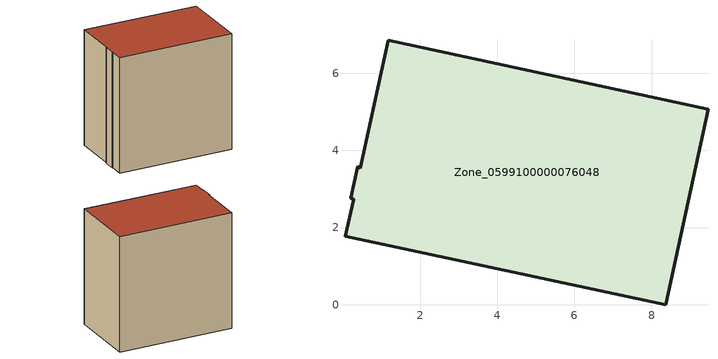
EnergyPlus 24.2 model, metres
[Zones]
Zone_0599100000076048
 floor ground (C_G): 0.28,2.74 0.21,2.75 0.39,3.59 0.45,3.53 1.17,6.85 9.46,5.06 8.37,0 0.07,1.78 z0
 wall outside (C_F): 0.07,1.78 8.37,0 9.46,5.06 1.17,6.85 0.45,3.53 0.39,3.59 0.21,2.75 0.28,2.74 0.07,1.78 z0:8.5
 roof outside (C_R): 0.21,2.75 0.28,2.74 0.07,1.78 8.37,0 9.46,5.06 1.17,6.85 0.45,3.53 0.39,3.59 z8.5
[BUILDING]
Pand.0599100000076048: North Axis=0; Terrain=City; Loads Convergence Tolerance Value=0.04; Temperature Convergence Tolerance Value=0.4; Solar Distribution=FullExterior; Maximum Number of Warmup Days=25; Minimum Number of Warmup Days=1
[Site:Location]
Rotterdam.The.Hague.AP_ZH_NLD Design_Conditions: Latitude=51.96; Longitude=4.45; Time Zone=1; Elevation=-4.5
[SITE:GROUNDTEMPERATURE:BUILDINGSURFACE]
18, 18, 18, 18, 18, 18, 18, 18, 18, 18, 18, 18
[MATERIAL] Thermal Absorptance=0.9; Solar Absorptance=0.7; Visible Absorptance=0.7
Name | Roughness | Thickness | Conductivity | Density | Specific Heat
G.TI.1975-1991 | MediumSmooth | 0.15 | 0.288461 | 540 | 1210
F.TI.1975-1991 | Rough | 0.3 | 0.230769 | 1920 | 840
R.TI.1975-1991 | MediumRough | 0.2 | 0.153846 | 1500 | 1000
[CONSTRUCTION]
C_G: G.TI.1975-1991
C_F: F.TI.1975-1991
C_R: R.TI.1975-1991
[ZONE]
Zone_0599100000076048: Type=1; Multiplier=1; Ceiling Height=Autocalculate; Volume=Autocalculate; Floor Area=autocalculate; Part of Total Floor Area=Yes
[ZONEINFILTRATION:DESIGNFLOWRATE]
Infil_Zone_0599100000076048: Zone or ZoneList or Space or SpaceList=Zone_0599100000076048; Schedule=AlwaysOn; Design Flow Rate Calculation Method=Flow/Area; Flow Rate per Floor Area=0.003; Constant Term Coefficient=1; Temperature Term Coefficient=0; Velocity Term Coefficient=0; Velocity Squared Term Coefficient=0
[HVACTEMPLATE:ZONE:IDEALLOADSAIRSYSTEM]
Zone_0599100000076048: Maximum Heating Supply Air Temperature=50; Minimum Cooling Supply Air Temperature=13; Maximum Heating Supply Air Humidity Ratio=0.0156; Minimum Cooling Supply Air Humidity Ratio=0.0077; Heating Limit=NoLimit; Cooling Limit=NoLimit; Dehumidification Control Type=ConstantSensibleHeatRatio; Cooling Sensible Heat Ratio=0.7; Dehumidification Setpoint=60; Humidification Control Type=None; Humidification Setpoint=30; Outdoor Air Method=None; Outdoor Air Flow Rate per Person=0.00944; Outdoor Air Flow Rate per Zone Floor Area=0; Outdoor Air Flow Rate per Zone=0; Demand Controlled Ventilation Type=None; Outdoor Air Economizer Type=NoEconomizer; Heat Recovery Type=None; Sensible Heat Recovery Effectiveness=0.7; Latent Heat Recovery Effectiveness=0.65
[ZONECONTROL:THERMOSTAT]
ThermostatControl_Zone_0599100000076048: Zone or ZoneList=Zone_0599100000076048; Control Type Schedule=DualSetpointControlType; Control 1=Thermostat_Zone_0599100000076048; Temperature Difference Between Cutout And Setpoint=0
[THERMOSTATSETPOINT:DUALSETPOINT]
Thermostat_Zone_0599100000076048: Heating Setpoint Temperature Schedule=HeatingSetpoint_Zone_0599100000076048; Cooling Setpoint Temperature Schedule=CoolingSetpoint_Zone_0599100000076048
[SCHEDULE:COMPACT]
HeatingSetpoint_Zone_0599100000076048: Through: 12/31, For: AllDays, Until: 24:00, 21
CoolingSetpoint_Zone_0599100000076048: Through: 12/31, For: AllDays, Until: 24:00, 24
DualSetpointControlType: Through: 12/31, For: AllDays, Until: 24:00, 4
AlwaysOn: Through: 12/31, For: AllDays, Until: 24:00, 1
